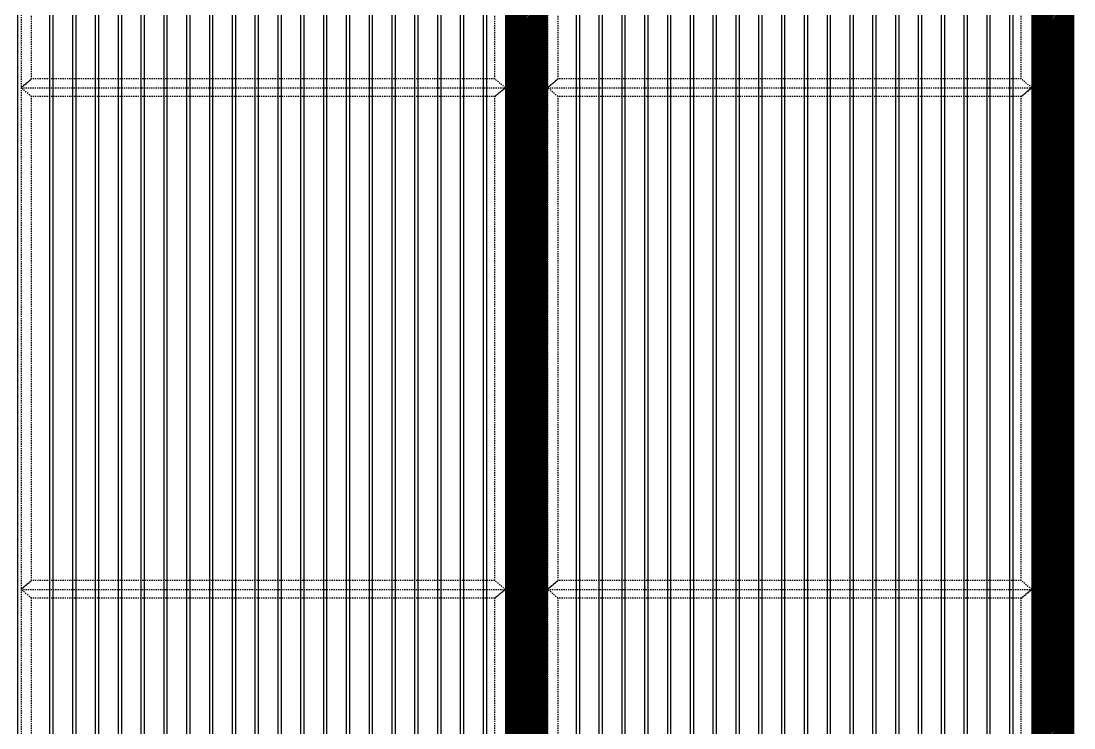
# Model space of a CAD drawing. Header units: millimetres. Extents: x 663313 to 1226001, y 1431724 to 1620898.
# Drawn here: x 957317 to 960317, y 1513990 to 1516005 of the extents above; entities that cross this region are included whole.
import ezdxf

# ---------------------------------------------------------------- set-up
doc = ezdxf.new("R2010")
doc.units = ezdxf.units.MM
doc.set_wipeout_variables(frame=1)
for name, pattern in [('DPA_Grid _ Level 100', [1000, 550, -160, 130, -160]), ('Grid Line', [22.225, 12.7, -3.175, 3.175, -3.175]), ('HIDDEN', [0.375, 0.25, -0.125]), ('TA_HL_001.00000', [6.5, 3.55, -2.95]), ('XKITLINE00', [0]), ('XKITLINE02', [4, 2, -2])]:
    doc.linetypes.add(name, pattern=pattern)
for name, color, linetype, plot in [('000 - 0_HIDE_OBJ_FRAMING_DEF_SUB', 7, 'Continuous', False), ('000_AREA_ASPG_AREA_HATCH_', 7, 'Continuous', False), ('000_AREA_ASPG_AREA_MAIN_COLOR_1', 7, 'Continuous', False)]:
    doc.layers.add(name, color=color, linetype=linetype, plot=plot)
for name, color, linetype in [('000 - CONCRETE_COL_HATCH_', 7, 'Continuous'), ('010 - ASPG_EXTR_MAIN_COLOR_2', 7, 'Continuous'), ('010 - ASPG_EXTR_WIPEOUT_', 7, 'Continuous'), ('010 - ASPG_FRAMING_MAIN_COLOR_1', 7, 'Continuous'), ('010 - ASPG_FRAMING_SUB_COLOR_2', 7, 'Continuous')]:
    doc.layers.add(name, color=color, linetype=linetype)
for name, color, linetype, lineweight in [('A-FLOR-E', 7, 'Continuous', 9), ('Bolt', 7, 'Continuous', 0), ('Part', 7, 'Continuous', 0)]:
    doc.layers.add(name, color=color, linetype=linetype, lineweight=lineweight)

# ---------------------------------------------------------------- blocks, each defined once
blk = doc.blocks.new('W-1-PP18-ST_ENT4_REV00_20260602-153342_ELEVATION_3_EX')
at = {"layer": '000 - 0_HIDE_OBJ_FRAMING_DEF_SUB', "color": 7, "linetype": 'DPA_Grid _ Level 100'}
blk.add_line((-21029.5361, 106450), (7102.1056, 106450), dxfattribs=at)
blk = doc.blocks.new('GM_Louver Grill Vertical Z1 - Z Profile-23736417-ENT 4 ELE-3 sheet')
at = {"layer": '000 - 0_HIDE_OBJ_FRAMING_DEF_SUB', "color": 7}
blk.add_line((-1809423.6, 105340), (-1809423.6, 115350), dxfattribs=at)
blk = doc.blocks.new('8')
at = {"layer": '000 - 0_HIDE_OBJ_FRAMING_DEF_SUB', "color": 7}
for p, q in [((184024.8, 105340), (184024.8, 115350)), ((184124.8, 105340), (184124.8, 115350)), ((185524.8, 115350), (185524.8, 105340)), ((185624.8, 115350), (185624.8, 105340))]:
    blk.add_line(p, q, dxfattribs=at)
for points in [[(184074.8, 115350), (182574.8, 115350), (182574.8, 105340), (184074.8, 105340)], [(184074.8, 115350), (185574.8, 115350), (185574.8, 105340), (184074.8, 105340)], [(187074.8, 115350), (185574.8, 115350), (185574.8, 105340), (187074.8, 105340)]]:
    blk.add_lwpolyline(points, close=True, dxfattribs=at)
for p in [(1992098.5, 0), (1992173.5, 0), (1992248.5, 0), (1992323.5, 0), (1992398.5, 0), (1992473.5, 0), (1992548.5, 0), (1992623.5, 0), (1992698.5, 0), (1992773.5, 0), (1992848.5, 0), (1992923.5, 0), (1992998.5, 0), (1993073.5, 0), (1993148.5, 0), (1993223.5, 0), (1993298.5, 0), (1993373.5, 0), (1993598.5, 0), (1993673.5, 0), (1993748.5, 0), (1993823.5, 0), (1993898.5, 0), (1993973.5, 0), (1994048.5, 0), (1994123.5, 0), (1994198.5, 0), (1994273.5, 0), (1994348.5, 0), (1994423.5, 0), (1994498.5, 0), (1994573.5, 0), (1994648.5, 0), (1994723.5, 0), (1994798.5, 0), (1994873.5, 0)]:
    blk.add_blockref('GM_Louver Grill Vertical Z1 - Z Profile-23736417-ENT 4 ELE-3 sheet', p, dxfattribs=at)
blk = doc.blocks.new('*A3401343')
at = {"layer": 'Part', "color": 7, "linetype": 'XKITLINE02', "lineweight": 0}
for p, q in [((643.197236, 131.130227), (643.197236, 75.930227)), ((643.667235, 131.130227), (643.667235, 75.930227)), ((643.667236, 131.130227), (643.667236, 75.930227)), ((643.727235, 131.130227), (643.727235, 75.930227)), ((643.727236, 131.130227), (643.727236, 75.930227)), ((644.197236, 131.130227), (644.197236, 75.930227)), ((643.197235, 103.530227), (643.197235, 102.820227)), ((644.197235, 103.530227), (644.197235, 102.820227)), ((643.197235, 88.530227), (643.197235, 87.820227)), ((644.197235, 88.530227), (644.197235, 87.820227))]:
    blk.add_line(p, q, dxfattribs=at)
at = {"layer": 'Part', "color": 7, "linetype": 'XKITLINE00', "lineweight": 0}
for p, q in [((643.197235, 117.820227), (643.197235, 103.530227)), ((644.197235, 117.820227), (644.197235, 103.530227)), ((643.197235, 102.820227), (643.197235, 88.530227)), ((644.197235, 102.820227), (644.197235, 88.530227)), ((643.197235, 87.820227), (643.197235, 75.930227)), ((644.197235, 75.930227), (644.197235, 87.820227))]:
    blk.add_line(p, q, dxfattribs=at)
blk = doc.blocks.new('*A3402344')
at = {"layer": 'Part', "color": 7, "linetype": 'XKITLINE02', "lineweight": 0}
for p, q in [((658.547212, 131.130227), (658.547212, 75.930227)), ((659.017211, 131.130227), (659.017211, 75.930227)), ((659.017212, 131.130227), (659.017212, 75.930227)), ((659.077211, 131.130227), (659.077211, 75.930227)), ((659.077212, 131.130227), (659.077212, 75.930227)), ((659.547212, 131.130227), (659.547212, 75.930227)), ((658.547211, 103.530227), (658.547211, 102.820227)), ((659.547211, 103.530227), (659.547211, 102.820227)), ((658.547211, 88.530227), (658.547211, 87.820227)), ((659.547211, 88.530227), (659.547211, 87.820227))]:
    blk.add_line(p, q, dxfattribs=at)
at = {"layer": 'Part', "color": 7, "linetype": 'XKITLINE00', "lineweight": 0}
for p, q in [((658.547211, 117.820227), (658.547211, 103.530227)), ((659.547211, 117.820227), (659.547211, 103.530227)), ((658.547211, 102.820227), (658.547211, 88.530227)), ((659.547211, 102.820227), (659.547211, 88.530227)), ((658.547211, 87.820227), (658.547211, 75.930227)), ((659.547211, 75.930227), (659.547211, 87.820227))]:
    blk.add_line(p, q, dxfattribs=at)
blk = doc.blocks.new('*A3438361')
at = {"layer": 'Bolt'}
for points in [[(643.467, 87.94), (643.467, 87.88), (643.327, 87.88), (643.327, 87.94)], [(644.067, 87.94), (644.067, 87.88), (643.927, 87.88), (643.927, 87.94)], [(643.467, 87.88), (643.467, 87.82), (643.327, 87.82), (643.327, 87.88)], [(644.067, 87.88), (644.067, 87.82), (643.927, 87.82), (643.927, 87.88)]]:
    blk.add_hatch(color=7, dxfattribs=at).paths.add_polyline_path(points, flags=17)
at = {"layer": 'Bolt', "color": 7, "linetype": 'XKITLINE00', "lineweight": 0}
for p, q in [((643.327, 87.88), (643.327, 87.94)), ((643.397, 87.741), (643.397, 88.17)), ((643.467, 87.88), (643.467, 87.94)), ((643.927, 87.88), (643.927, 87.94)), ((643.997, 87.741), (643.997, 88.17)), ((644.067, 87.88), (644.067, 87.94)), ((643.327, 87.82), (643.327, 87.88)), ((643.467, 87.82), (643.467, 87.88)), ((643.927, 87.82), (643.927, 87.88)), ((644.067, 87.82), (644.067, 87.88))]:
    blk.add_line(p, q, dxfattribs=at)
blk = doc.blocks.new('*A3439362')
at = {"layer": 'Part', "color": 7, "linetype": 'XKITLINE00', "lineweight": 0}
for p, q in [((643.197234, 87.820227), (643.197234, 87.880227)), ((644.197234, 87.820227), (643.197234, 87.820227)), ((644.197234, 87.820227), (644.197234, 87.880227)), ((644.197235, 87.820227), (644.197234, 87.820227))]:
    blk.add_line(p, q, dxfattribs=at)
at = {"layer": 'Part', "color": 7, "linetype": 'XKITLINE02', "lineweight": 0}
for p, q in [((643.197234, 87.880227), (643.197235, 87.880227)), ((643.197234, 87.880227), (644.197235, 87.880227)), ((643.197235, 87.880227), (643.197235, 87.820227)), ((644.197234, 87.820227), (644.197235, 87.820227)), ((644.197235, 87.820227), (644.197235, 87.880227))]:
    blk.add_line(p, q, dxfattribs=at)
blk = doc.blocks.new('*A3440363')
at = {"layer": 'Part', "color": 7, "linetype": 'XKITLINE00', "lineweight": 0}
for p, q in [((643.667234, 87.820227), (643.727234, 87.820227)), ((643.667234, 87.520227), (643.667234, 87.820227)), ((643.727235, 87.820227), (643.727234, 87.820227)), ((643.727234, 87.820227), (643.727234, 87.520227)), ((643.727234, 87.520227), (643.667234, 87.520227)), ((643.667235, 86.820227), (643.667234, 87.520227)), ((643.727234, 87.520227), (643.727235, 86.820227)), ((643.727235, 86.820227), (643.667235, 86.820227))]:
    blk.add_line(p, q, dxfattribs=at)
at = {"layer": 'Part', "color": 7, "linetype": 'XKITLINE02', "lineweight": 0}
for p, q in [((643.667235, 86.820227), (643.667235, 87.820227)), ((643.727234, 87.820227), (643.727235, 87.820227)), ((643.727235, 86.820227), (643.727235, 87.820227))]:
    blk.add_line(p, q, dxfattribs=at)
blk = doc.blocks.new('*A3451374')
at = {"layer": 'Part', "color": 7, "linetype": 'XKITLINE00', "lineweight": 0}
for p, q in [((659.017209, 87.820227), (659.077209, 87.820227)), ((659.017209, 87.520227), (659.017209, 87.820227)), ((659.077211, 87.820227), (659.077209, 87.820227)), ((659.077209, 87.820227), (659.077209, 87.520227)), ((659.077209, 87.520227), (659.017209, 87.520227)), ((659.01721, 86.820227), (659.017209, 87.520227)), ((659.077209, 87.520227), (659.07721, 86.820227)), ((659.07721, 86.820227), (659.01721, 86.820227))]:
    blk.add_line(p, q, dxfattribs=at)
at = {"layer": 'Part', "color": 7, "linetype": 'XKITLINE02', "lineweight": 0}
for p, q in [((659.017211, 86.820227), (659.017211, 87.820227)), ((659.077209, 87.820227), (659.077211, 87.820227)), ((659.077211, 86.820227), (659.077211, 87.820227))]:
    blk.add_line(p, q, dxfattribs=at)
blk = doc.blocks.new('*A3452375')
at = {"layer": 'Part', "color": 7, "linetype": 'XKITLINE00', "lineweight": 0}
for p, q in [((658.547209, 87.820227), (658.547209, 87.880227)), ((659.547209, 87.820227), (658.547209, 87.820227)), ((659.547209, 87.820227), (659.547209, 87.880227)), ((659.547211, 87.820227), (659.547209, 87.820227))]:
    blk.add_line(p, q, dxfattribs=at)
at = {"layer": 'Part', "color": 7, "linetype": 'XKITLINE02', "lineweight": 0}
for p, q in [((658.547209, 87.880227), (658.547211, 87.880227)), ((658.547209, 87.880227), (659.547211, 87.880227)), ((658.547211, 87.880227), (658.547211, 87.820227)), ((659.547209, 87.820227), (659.547211, 87.820227)), ((659.547211, 87.880227), (659.547211, 87.820227))]:
    blk.add_line(p, q, dxfattribs=at)
blk = doc.blocks.new('*A3453376')
at = {"layer": 'Bolt'}
for points in [[(658.817, 87.94), (658.817, 87.88), (658.677, 87.88), (658.677, 87.94)], [(659.417, 87.94), (659.417, 87.88), (659.277, 87.88), (659.277, 87.94)], [(658.817, 87.88), (658.817, 87.82), (658.677, 87.82), (658.677, 87.88)], [(659.417, 87.88), (659.417, 87.82), (659.277, 87.82), (659.277, 87.88)]]:
    blk.add_hatch(color=7, dxfattribs=at).paths.add_polyline_path(points, flags=17)
at = {"layer": 'Bolt', "color": 7, "linetype": 'XKITLINE00', "lineweight": 0}
for p, q in [((658.677, 87.88), (658.677, 87.94)), ((658.747, 87.741), (658.747, 88.17)), ((658.817, 87.88), (658.817, 87.94)), ((659.277, 87.88), (659.277, 87.94)), ((659.347, 87.741), (659.347, 88.17)), ((659.417, 87.88), (659.417, 87.94)), ((658.677, 87.82), (658.677, 87.88)), ((658.817, 87.82), (658.817, 87.88)), ((659.277, 87.82), (659.277, 87.88)), ((659.417, 87.82), (659.417, 87.88))]:
    blk.add_line(p, q, dxfattribs=at)
blk = doc.blocks.new('*A3513435')
at = {"layer": 'Part', "color": 7, "linetype": 'XKITLINE00', "lineweight": 0}
for p, q in [((643.667234, 102.820227), (643.727234, 102.820227)), ((643.667234, 102.520227), (643.667234, 102.820227)), ((643.727235, 102.820227), (643.727234, 102.820227)), ((643.727234, 102.820227), (643.727234, 102.520227)), ((643.727234, 102.520227), (643.667234, 102.520227)), ((643.667235, 101.820227), (643.667234, 102.520227)), ((643.727234, 102.520227), (643.727235, 101.820227)), ((643.727235, 101.820227), (643.667235, 101.820227))]:
    blk.add_line(p, q, dxfattribs=at)
at = {"layer": 'Part', "color": 7, "linetype": 'XKITLINE02', "lineweight": 0}
for p, q in [((643.667235, 101.820227), (643.667235, 102.820227)), ((643.727234, 102.820227), (643.727235, 102.820227)), ((643.727235, 101.820227), (643.727235, 102.820227))]:
    blk.add_line(p, q, dxfattribs=at)
blk = doc.blocks.new('*A3514436')
at = {"layer": 'Part', "color": 7, "linetype": 'XKITLINE00', "lineweight": 0}
for p, q in [((643.197234, 102.820227), (643.197234, 102.880227)), ((644.197234, 102.820227), (643.197234, 102.820227)), ((644.197234, 102.820227), (644.197234, 102.880227)), ((644.197235, 102.820227), (644.197234, 102.820227))]:
    blk.add_line(p, q, dxfattribs=at)
at = {"layer": 'Part', "color": 7, "linetype": 'XKITLINE02', "lineweight": 0}
for p, q in [((643.197234, 102.880227), (643.197235, 102.880227)), ((643.197234, 102.880227), (644.197235, 102.880227)), ((643.197235, 102.880227), (643.197235, 102.820227)), ((644.197234, 102.820227), (644.197235, 102.820227)), ((644.197235, 102.820227), (644.197235, 102.880227))]:
    blk.add_line(p, q, dxfattribs=at)
blk = doc.blocks.new('*A3515437')
at = {"layer": 'Bolt'}
for points in [[(643.467, 102.94), (643.467, 102.88), (643.327, 102.88), (643.327, 102.94)], [(644.067, 102.94), (644.067, 102.88), (643.927, 102.88), (643.927, 102.94)], [(643.467, 102.88), (643.467, 102.82), (643.327, 102.82), (643.327, 102.88)], [(644.067, 102.88), (644.067, 102.82), (643.927, 102.82), (643.927, 102.88)]]:
    blk.add_hatch(color=7, dxfattribs=at).paths.add_polyline_path(points, flags=17)
at = {"layer": 'Bolt', "color": 7, "linetype": 'XKITLINE00', "lineweight": 0}
for p, q in [((643.327, 102.88), (643.327, 102.94)), ((643.397, 102.741), (643.397, 103.17)), ((643.467, 102.88), (643.467, 102.94)), ((643.927, 102.88), (643.927, 102.94)), ((643.997, 102.741), (643.997, 103.17)), ((644.067, 102.88), (644.067, 102.94)), ((643.327, 102.82), (643.327, 102.88)), ((643.467, 102.82), (643.467, 102.88)), ((643.927, 102.82), (643.927, 102.88)), ((644.067, 102.82), (644.067, 102.88))]:
    blk.add_line(p, q, dxfattribs=at)
blk = doc.blocks.new('*A3516438')
at = {"layer": 'Part', "color": 7, "linetype": 'XKITLINE00', "lineweight": 0}
for p, q in [((659.017209, 102.820227), (659.077209, 102.820227)), ((659.017209, 102.520227), (659.017209, 102.820227)), ((659.077211, 102.820227), (659.077209, 102.820227)), ((659.077209, 102.820227), (659.077209, 102.520227)), ((659.077209, 102.520227), (659.017209, 102.520227)), ((659.01721, 101.820227), (659.017209, 102.520227)), ((659.077209, 102.520227), (659.07721, 101.820227)), ((659.07721, 101.820227), (659.01721, 101.820227))]:
    blk.add_line(p, q, dxfattribs=at)
at = {"layer": 'Part', "color": 7, "linetype": 'XKITLINE02', "lineweight": 0}
for p, q in [((659.017211, 101.820227), (659.017211, 102.820227)), ((659.077209, 102.820227), (659.077211, 102.820227)), ((659.077211, 101.820227), (659.077211, 102.820227))]:
    blk.add_line(p, q, dxfattribs=at)
blk = doc.blocks.new('*A3517439')
at = {"layer": 'Part', "color": 7, "linetype": 'XKITLINE00', "lineweight": 0}
for p, q in [((658.547209, 102.820227), (658.547209, 102.880227)), ((659.547209, 102.820227), (658.547209, 102.820227)), ((659.547209, 102.820227), (659.547209, 102.880227)), ((659.547211, 102.820227), (659.547209, 102.820227))]:
    blk.add_line(p, q, dxfattribs=at)
at = {"layer": 'Part', "color": 7, "linetype": 'XKITLINE02', "lineweight": 0}
for p, q in [((658.547209, 102.880227), (658.547211, 102.880227)), ((658.547209, 102.880227), (659.547211, 102.880227)), ((658.547211, 102.880227), (658.547211, 102.820227)), ((659.547209, 102.820227), (659.547211, 102.820227)), ((659.547211, 102.880227), (659.547211, 102.820227))]:
    blk.add_line(p, q, dxfattribs=at)
blk = doc.blocks.new('*A3518440')
at = {"layer": 'Bolt'}
for points in [[(658.817, 102.94), (658.817, 102.88), (658.677, 102.88), (658.677, 102.94)], [(659.417, 102.94), (659.417, 102.88), (659.277, 102.88), (659.277, 102.94)], [(658.817, 102.88), (658.817, 102.82), (658.677, 102.82), (658.677, 102.88)], [(659.417, 102.88), (659.417, 102.82), (659.277, 102.82), (659.277, 102.88)]]:
    blk.add_hatch(color=7, dxfattribs=at).paths.add_polyline_path(points, flags=17)
at = {"layer": 'Bolt', "color": 7, "linetype": 'XKITLINE00', "lineweight": 0}
for p, q in [((658.677, 102.88), (658.677, 102.94)), ((658.747, 102.741), (658.747, 103.17)), ((658.817, 102.88), (658.817, 102.94)), ((659.277, 102.88), (659.277, 102.94)), ((659.347, 102.741), (659.347, 103.17)), ((659.417, 102.88), (659.417, 102.94)), ((658.677, 102.82), (658.677, 102.88)), ((658.817, 102.82), (658.817, 102.88)), ((659.277, 102.82), (659.277, 102.88)), ((659.417, 102.82), (659.417, 102.88))]:
    blk.add_line(p, q, dxfattribs=at)
blk = doc.blocks.new('*A3562473')
at = {"layer": 'Part', "color": 7, "linetype": 'XKITLINE02', "lineweight": 0}
for p, q in [((668.547237, 131.130227), (668.547237, 84.030227)), ((669.017236, 131.130227), (669.017236, 84.030227)), ((669.017237, 131.130227), (669.017237, 84.030227)), ((669.077236, 131.130227), (669.077236, 84.030227)), ((669.077237, 131.130227), (669.077237, 84.030227)), ((669.547237, 131.130227), (669.547237, 84.030227)), ((668.547236, 103.530227), (668.547236, 102.820227)), ((669.547236, 103.530227), (669.547236, 102.820227)), ((668.547236, 88.530227), (668.547236, 87.820227)), ((669.547236, 88.530227), (669.547236, 87.820227)), ((669.547236, 84.030227), (669.547237, 84.030227)), ((669.547237, 84.030227), (669.547236, 84.030227))]:
    blk.add_line(p, q, dxfattribs=at)
at = {"layer": 'Part', "color": 7, "linetype": 'XKITLINE00', "lineweight": 0}
for p, q in [((668.547236, 117.820227), (668.547236, 103.530227)), ((669.547236, 117.820227), (669.547236, 103.530227)), ((668.547236, 102.820227), (668.547236, 88.530227)), ((669.547236, 102.820227), (669.547236, 88.530227)), ((668.547236, 87.820227), (668.547236, 84.030227)), ((669.547236, 84.030227), (669.547236, 87.820227)), ((668.547236, 84.030227), (669.547236, 84.030227))]:
    blk.add_line(p, q, dxfattribs=at)
blk = doc.blocks.new('*A3609476')
at = {"layer": 'Bolt', "color": 7, "linetype": 'XKITLINE02', "lineweight": 0}
for p, q in [((669.077237, 84.300227), (669.017237, 84.300227)), ((669.127237, 84.400227), (669.077237, 84.400227)), ((669.206437, 84.230227), (668.777237, 84.230227)), ((669.077237, 84.160227), (669.017237, 84.160227)), ((669.127237, 84.060227), (669.077237, 84.060227))]:
    blk.add_line(p, q, dxfattribs=at)
blk = doc.blocks.new('*A3611478')
at = {"layer": 'Part', "color": 7, "linetype": 'XKITLINE02', "lineweight": 0}
for p, q in [((669.127237, 84.530227), (669.077236, 84.530227)), ((669.077236, 84.530227), (669.077236, 84.030227)), ((669.127236, 84.030227), (669.127236, 84.530227)), ((669.077236, 83.930227), (669.677237, 83.930227)), ((669.677237, 83.930227), (669.677237, 83.980227))]:
    blk.add_line(p, q, dxfattribs=at)
at = {"layer": 'Part', "color": 7, "linetype": 'XKITLINE00', "lineweight": 0}
for p, q in [((669.077236, 84.030227), (669.077236, 83.930227)), ((669.127236, 84.030227), (669.127236, 83.980227)), ((669.677236, 83.980227), (669.127236, 83.980227)), ((669.677236, 83.930227), (669.677236, 83.980227))]:
    blk.add_line(p, q, dxfattribs=at)
blk = doc.blocks.new('*A3613480')
at = {"layer": 'Part', "color": 7, "linetype": 'XKITLINE00', "lineweight": 0}
for p, q in [((669.017234, 87.820227), (669.077234, 87.820227)), ((669.017234, 87.520227), (669.017234, 87.820227)), ((669.077236, 87.820227), (669.077234, 87.820227)), ((669.077234, 87.820227), (669.077234, 87.520227)), ((669.077234, 87.520227), (669.017234, 87.520227)), ((669.017236, 86.820227), (669.017234, 87.520227)), ((669.077234, 87.520227), (669.077236, 86.820227)), ((669.077236, 86.820227), (669.017236, 86.820227))]:
    blk.add_line(p, q, dxfattribs=at)
at = {"layer": 'Part', "color": 7, "linetype": 'XKITLINE02', "lineweight": 0}
for p, q in [((669.017236, 86.820227), (669.017236, 87.820227)), ((669.077234, 87.820227), (669.077236, 87.820227)), ((669.077236, 86.820227), (669.077236, 87.820227))]:
    blk.add_line(p, q, dxfattribs=at)
blk = doc.blocks.new('*A3614481')
at = {"layer": 'Part', "color": 7, "linetype": 'XKITLINE00', "lineweight": 0}
for p, q in [((668.547234, 87.820227), (668.547234, 87.880227)), ((669.547234, 87.820227), (668.547234, 87.820227)), ((669.547234, 87.820227), (669.547234, 87.880227)), ((669.547236, 87.820227), (669.547234, 87.820227))]:
    blk.add_line(p, q, dxfattribs=at)
at = {"layer": 'Part', "color": 7, "linetype": 'XKITLINE02', "lineweight": 0}
for p, q in [((668.547234, 87.880227), (668.547236, 87.880227)), ((668.547234, 87.880227), (669.547236, 87.880227)), ((668.547236, 87.880227), (668.547236, 87.820227)), ((669.547234, 87.820227), (669.547236, 87.820227)), ((669.547236, 87.820227), (669.547236, 87.880227))]:
    blk.add_line(p, q, dxfattribs=at)
blk = doc.blocks.new('*A3615482')
at = {"layer": 'Bolt'}
for points in [[(668.817, 87.94), (668.817, 87.88), (668.677, 87.88), (668.677, 87.94)], [(669.417, 87.94), (669.417, 87.88), (669.277, 87.88), (669.277, 87.94)], [(668.817, 87.88), (668.817, 87.82), (668.677, 87.82), (668.677, 87.88)], [(669.417, 87.88), (669.417, 87.82), (669.277, 87.82), (669.277, 87.88)]]:
    blk.add_hatch(color=7, dxfattribs=at).paths.add_polyline_path(points, flags=17)
at = {"layer": 'Bolt', "color": 7, "linetype": 'XKITLINE00', "lineweight": 0}
for p, q in [((668.677, 87.88), (668.677, 87.94)), ((668.747, 87.741), (668.747, 88.17)), ((668.817, 87.88), (668.817, 87.94)), ((669.277, 87.88), (669.277, 87.94)), ((669.347, 87.741), (669.347, 88.17)), ((669.417, 87.88), (669.417, 87.94)), ((668.677, 87.82), (668.677, 87.88)), ((668.817, 87.82), (668.817, 87.88)), ((669.277, 87.82), (669.277, 87.88)), ((669.417, 87.82), (669.417, 87.88))]:
    blk.add_line(p, q, dxfattribs=at)
blk = doc.blocks.new('*A3649491')
at = {"layer": 'Part', "color": 7, "linetype": 'XKITLINE00', "lineweight": 0}
for p, q in [((669.017234, 102.820227), (669.077234, 102.820227)), ((669.017234, 102.520227), (669.017234, 102.820227)), ((669.077236, 102.820227), (669.077234, 102.820227)), ((669.077234, 102.820227), (669.077234, 102.520227)), ((669.077234, 102.520227), (669.017234, 102.520227)), ((669.017236, 101.820227), (669.017234, 102.520227)), ((669.077234, 102.520227), (669.077236, 101.820227)), ((669.077236, 101.820227), (669.017236, 101.820227))]:
    blk.add_line(p, q, dxfattribs=at)
at = {"layer": 'Part', "color": 7, "linetype": 'XKITLINE02', "lineweight": 0}
for p, q in [((669.017236, 101.820227), (669.017236, 102.820227)), ((669.077234, 102.820227), (669.077236, 102.820227)), ((669.077236, 101.820227), (669.077236, 102.820227))]:
    blk.add_line(p, q, dxfattribs=at)
blk = doc.blocks.new('*A3650492')
at = {"layer": 'Part', "color": 7, "linetype": 'XKITLINE00', "lineweight": 0}
for p, q in [((668.547234, 102.820227), (668.547234, 102.880227)), ((669.547234, 102.820227), (668.547234, 102.820227)), ((669.547234, 102.820227), (669.547234, 102.880227)), ((669.547236, 102.820227), (669.547234, 102.820227))]:
    blk.add_line(p, q, dxfattribs=at)
at = {"layer": 'Part', "color": 7, "linetype": 'XKITLINE02', "lineweight": 0}
for p, q in [((668.547234, 102.880227), (668.547236, 102.880227)), ((668.547234, 102.880227), (669.547236, 102.880227)), ((668.547236, 102.880227), (668.547236, 102.820227)), ((669.547234, 102.820227), (669.547236, 102.820227)), ((669.547236, 102.820227), (669.547236, 102.880227))]:
    blk.add_line(p, q, dxfattribs=at)
blk = doc.blocks.new('*A3651493')
at = {"layer": 'Bolt'}
for points in [[(668.817, 102.94), (668.817, 102.88), (668.677, 102.88), (668.677, 102.94)], [(669.417, 102.94), (669.417, 102.88), (669.277, 102.88), (669.277, 102.94)], [(668.817, 102.88), (668.817, 102.82), (668.677, 102.82), (668.677, 102.88)], [(669.417, 102.88), (669.417, 102.82), (669.277, 102.82), (669.277, 102.88)]]:
    blk.add_hatch(color=7, dxfattribs=at).paths.add_polyline_path(points, flags=17)
at = {"layer": 'Bolt', "color": 7, "linetype": 'XKITLINE00', "lineweight": 0}
for p, q in [((668.677, 102.88), (668.677, 102.94)), ((668.747, 102.741), (668.747, 103.17)), ((668.817, 102.88), (668.817, 102.94)), ((669.277, 102.88), (669.277, 102.94)), ((669.347, 102.741), (669.347, 103.17)), ((669.417, 102.88), (669.417, 102.94)), ((668.677, 102.82), (668.677, 102.88)), ((668.817, 102.82), (668.817, 102.88)), ((669.277, 102.82), (669.277, 102.88)), ((669.417, 102.82), (669.417, 102.88))]:
    blk.add_line(p, q, dxfattribs=at)
blk = doc.blocks.new('W-1-PP18-ST_ENT4_REV00_20260602-153434_ELEVATION_3_ST')
at = {"layer": '000 - 0_HIDE_OBJ_FRAMING_DEF_SUB', "color": 7, "linetype": 'Grid Line'}
blk.add_line((-8050, 104112.3283), (-8050, 116083.3784), dxfattribs=at)
at = {"layer": '000 - 0_HIDE_OBJ_FRAMING_DEF_SUB', "color": 7, "linetype": 'HIDDEN', "ltscale": 10}
for p, q in [((-10360, 108281), (-8275, 108281)), ((-7824.9973, 108281), (-4930, 108281)), ((-10360, 106781), (-8275, 106781)), ((-7824.9973, 106781), (-4930, 106781))]:
    blk.add_line(p, q, dxfattribs=at)
at = {"layer": 'A-FLOR-E', "color": 7, "linetype": 'HIDDEN', "ltscale": 20}
blk.add_lwpolyline([(-8250, 105340), (-8250, 114650), (-7850, 114650), (-7850, 105340)], dxfattribs=at)
at = {"layer": 'Part', "color": 7, "linetype": 'XKITLINE00', "lineweight": 0}
for points in [[(-10360, 108340), (-8275, 108340), (-8275, 108275), (-10360, 108275)], [(-7824.9973, 108340), (-4930, 108340), (-4930, 108275), (-7824.9973, 108275)], [(-10360, 106840), (-8275, 106840), (-8275, 106775), (-10360, 106775)], [(-7824.9973, 106840), (-4930, 106840), (-4930, 106775), (-7824.9973, 106775)]]:
    blk.add_lwpolyline(points, close=True, dxfattribs=at)
at = {"color": 7}
blk.add_blockref('8', (-193019.8217, 10), dxfattribs=at)
at = {"color": 7, "lineweight": 0, "xscale": 100, "yscale": 100, "zscale": 100}
for name in ['*A3401343', '*A3402344', '*A3562473', '*A3515437', '*A3518440', '*A3651493', '*A3514436', '*A3517439', '*A3650492', '*A3513435', '*A3516438', '*A3649491', '*A3438361', '*A3453376', '*A3615482', '*A3439362', '*A3452375', '*A3614481', '*A3440363', '*A3451374', '*A3613480', '*A3609476', '*A3611478']:
    blk.add_blockref(name, (-74454.7184, 97986.9773), dxfattribs=at)
blk = doc.blocks.new('W-1-PP18-ST_ENT4_REV00_20260602-155515_ELEVATION_3_PRECAST')
at = {"layer": '000 - CONCRETE_COL_HATCH_'}
h = blk.add_hatch(dxfattribs=at)
h.set_pattern_fill('ANSI31')
h.set_pattern_definition([(45, (0, 0), (-1122.532, 1122.532), [])])
edge = h.paths.add_edge_path()
edge.add_line((-1445, 105360), (-1445, 115360))
edge.add_line((-1445, 115360), (-4425, 115360))
edge.add_line((-4425, 115360), (-4425, 105340))
edge.add_line((-4425, 105340), (-13505, 105340))
edge.add_line((-13505, 105340), (-13505, 102340))
edge.add_line((-13505, 102340), (-1445, 102340))
edge.add_line((-1445, 102340), (-1445, 105340))
h = blk.add_hatch(dxfattribs=at)
h.set_pattern_fill('AR-CONC', scale=0.05)
h.set_pattern_definition([(50, (0, 0), (4554.62, -398.48), [476.25, -5238.75]), (355, (0, 0), (-881.09, 4776.42), [381, -4191.01]), (100.4514, (379.6, -33), (3673.53, 4377.94), [404.75, -4452.26]), (46.184, (5e-14, 1270), (6776.98, -1051.06), [714.38, -7858.13]), (96.6356, (565, 1182.4), (5935.1, 6185.65), [607.13, -6678.4]), (351.184, (5e-14, 1270), (5935.1, 6185.65), [571.5, -6286.5]), (21, (635, 952.5), (3790.36, -2556.63), [476.25, -5238.75]), (326, (635, 952.5), (1545.05, 4604.7), [381, -4191]), (71.4514, (951, 739.4), (5335.41, 2048.07), [404.75, -4452.25]), (37.5, (0, 0), (77.215, 2113.876), [0, -4140.2, 0, -4254.5, 0, -4206.875]), (7.5, (0, 0), (1670.49, 2504.514), [0, -2425.7, 0, -4044.95, 0, -1603.375]), (327.5, (-1416, 5e-14), (3389.765, -143.219), [0, -1587.5, 0, -4953, 0, -6572.25]), (317.5, (-2051, 8e-14), (3703.23, 635.66), [0, -2063.75, 0, -3289.3, 0, -4667.25])])
edge = h.paths.add_edge_path()
edge.add_line((-1445, 105360), (-1445, 115360))
edge.add_line((-1445, 115360), (-4425, 115360))
edge.add_line((-4425, 115360), (-4425, 105340))
edge.add_line((-4425, 105340), (-13505, 105340))
edge.add_line((-13505, 105340), (-13505, 102340))
edge.add_line((-13505, 102340), (-1445, 102340))
edge.add_line((-1445, 102340), (-1445, 105340))
blk = doc.blocks.new('*U4742')
at = {"color": 7}
blk.add_wipeout([(50, 0), (1450, 0), (1450, 10010), (50, 10010)], dxfattribs=at).dxf.layer = '010 - ASPG_EXTR_WIPEOUT_'
at = {"layer": '010 - ASPG_EXTR_MAIN_COLOR_2', "color": 7}
for points in [[(141.5, 0), (151.7, 0), (151.7, 10010), (141.5, 10010)], [(206.5, 0), (216.7, 0), (216.7, 10010), (206.5, 10010)], [(271.5, 0), (281.7, 0), (281.7, 10010), (271.5, 10010)], [(336.5, 0), (346.7, 0), (346.7, 10010), (336.5, 10010)], [(401.5, 0), (411.7, 0), (411.7, 10010), (401.5, 10010)], [(466.5, 0), (476.7, 0), (476.7, 10010), (466.5, 10010)], [(531.5, 0), (541.7, 0), (541.7, 10010), (531.5, 10010)], [(596.5, 0), (606.7, 0), (606.7, 10010), (596.5, 10010)], [(661.5, 0), (671.7, 0), (671.7, 10010), (661.5, 10010)], [(726.5, 0), (736.7, 0), (736.7, 10010), (726.5, 10010)], [(791.5, 0), (801.7, 0), (801.7, 10010), (791.5, 10010)], [(856.5, 0), (866.7, 0), (866.7, 10010), (856.5, 10010)], [(921.5, 0), (931.7, 0), (931.7, 10010), (921.5, 10010)], [(986.5, 0), (996.7, 0), (996.7, 10010), (986.5, 10010)], [(1051.5, 0), (1061.7, 0), (1061.7, 10010), (1051.5, 10010)], [(1116.5, 0), (1126.7, 0), (1126.7, 10010), (1116.5, 10010)], [(1181.5, 0), (1191.7, 0), (1191.7, 10010), (1181.5, 10010)], [(1246.5, 0), (1256.7, 0), (1256.7, 10010), (1246.5, 10010)], [(1311.5, 0), (1321.7, 0), (1321.7, 10010), (1311.5, 10010)], [(1376.5, 0), (1386.7, 0), (1386.7, 10010), (1376.5, 10010)]]:
    blk.add_lwpolyline(points, close=True, dxfattribs=at)
at = {"layer": '010 - ASPG_FRAMING_SUB_COLOR_2', "color": 7}
blk.add_lwpolyline([(50, 0), (1450, 0), (1450, 10010), (50, 10010)], close=True, dxfattribs=at)
at = {"color": 7}
blk.add_wipeout([(1450, 0), (1550, 0), (1550, 10010), (1450, 10010)], dxfattribs=at).dxf.layer = '010 - ASPG_EXTR_WIPEOUT_'
at = {"layer": '010 - ASPG_EXTR_MAIN_COLOR_2', "color": 7}
blk.add_lwpolyline([(1441.5, 0), (1451.7, 0), (1451.7, 10010), (1441.5, 10010)], close=True, dxfattribs=at)
at = {"layer": '010 - ASPG_FRAMING_MAIN_COLOR_1', "color": 7}
for points in [[(1450, 0), (1460, 0), (1460, 10010), (1450, 10010)], [(1540, 0), (1550, 0), (1550, 10010), (1540, 10010)]]:
    blk.add_lwpolyline(points, close=True, dxfattribs=at)
at = {"layer": '010 - ASPG_FRAMING_SUB_COLOR_2', "color": 7}
blk.add_lwpolyline([(1450, 0), (1550, 0), (1550, 10010), (1450, 10010)], close=True, dxfattribs=at)
blk = doc.blocks.new('*U4743')
at = {"color": 7}
blk.add_wipeout([(50, 0), (1450, 0), (1450, 10010), (50, 10010)], dxfattribs=at).dxf.layer = '010 - ASPG_EXTR_WIPEOUT_'
at = {"layer": '010 - ASPG_EXTR_MAIN_COLOR_2', "color": 7}
for points in [[(141.5, 0), (151.7, 0), (151.7, 10010), (141.5, 10010)], [(206.5, 0), (216.7, 0), (216.7, 10010), (206.5, 10010)], [(271.5, 0), (281.7, 0), (281.7, 10010), (271.5, 10010)], [(336.5, 0), (346.7, 0), (346.7, 10010), (336.5, 10010)], [(401.5, 0), (411.7, 0), (411.7, 10010), (401.5, 10010)], [(466.5, 0), (476.7, 0), (476.7, 10010), (466.5, 10010)], [(531.5, 0), (541.7, 0), (541.7, 10010), (531.5, 10010)], [(596.5, 0), (606.7, 0), (606.7, 10010), (596.5, 10010)], [(661.5, 0), (671.7, 0), (671.7, 10010), (661.5, 10010)], [(726.5, 0), (736.7, 0), (736.7, 10010), (726.5, 10010)], [(791.5, 0), (801.7, 0), (801.7, 10010), (791.5, 10010)], [(856.5, 0), (866.7, 0), (866.7, 10010), (856.5, 10010)], [(921.5, 0), (931.7, 0), (931.7, 10010), (921.5, 10010)], [(986.5, 0), (996.7, 0), (996.7, 10010), (986.5, 10010)], [(1051.5, 0), (1061.7, 0), (1061.7, 10010), (1051.5, 10010)], [(1116.5, 0), (1126.7, 0), (1126.7, 10010), (1116.5, 10010)], [(1181.5, 0), (1191.7, 0), (1191.7, 10010), (1181.5, 10010)], [(1246.5, 0), (1256.7, 0), (1256.7, 10010), (1246.5, 10010)], [(1311.5, 0), (1321.7, 0), (1321.7, 10010), (1311.5, 10010)], [(1376.5, 0), (1386.7, 0), (1386.7, 10010), (1376.5, 10010)]]:
    blk.add_lwpolyline(points, close=True, dxfattribs=at)
at = {"layer": '010 - ASPG_FRAMING_SUB_COLOR_2', "color": 7}
blk.add_lwpolyline([(50, 0), (1450, 0), (1450, 10010), (50, 10010)], close=True, dxfattribs=at)
at = {"color": 7}
for points in [[(-50, 0), (50, 0), (50, 10010), (-50, 10010)], [(1450, 0), (1550, 0), (1550, 10010), (1450, 10010)]]:
    blk.add_wipeout(points, dxfattribs=at).dxf.layer = '010 - ASPG_EXTR_WIPEOUT_'
at = {"layer": '010 - ASPG_EXTR_MAIN_COLOR_2', "color": 7}
blk.add_lwpolyline([(1441.5, 0), (1451.7, 0), (1451.7, 10010), (1441.5, 10010)], close=True, dxfattribs=at)
at = {"layer": '010 - ASPG_FRAMING_MAIN_COLOR_1', "color": 7}
for points in [[(-50, 0), (-40, 0), (-40, 10010), (-50, 10010)], [(40, 0), (50, 0), (50, 10010), (40, 10010)], [(1450, 0), (1460, 0), (1460, 10010), (1450, 10010)], [(1540, 0), (1550, 0), (1550, 10010), (1540, 10010)]]:
    blk.add_lwpolyline(points, close=True, dxfattribs=at)
at = {"layer": '010 - ASPG_FRAMING_SUB_COLOR_2', "color": 7}
for points in [[(-50, 0), (50, 0), (50, 10010), (-50, 10010)], [(1450, 0), (1550, 0), (1550, 10010), (1450, 10010)]]:
    blk.add_lwpolyline(points, close=True, dxfattribs=at)
blk = doc.blocks.new('*U4802')
at = {"layer": '010 - ASPG_FRAMING_MAIN_COLOR_1', "color": 7, "linetype": 'ByBlock'}
for points in [[(1430, 1380), (0, 1380), (25, 1350), (1405, 1350)], [(1430, 0), (1430, 1380), (1405, 1350), (1405, 30), (1430, 0)], [(0, 0), (0, 1380), (25, 1350), (25, 30), (0, 0)], [(25, 30), (1405, 30), (1430, 0), (0, 0), (25, 30)]]:
    blk.add_lwpolyline(points, close=True, dxfattribs=at)
blk = doc.blocks.new('*U5420')
at = {"layer": '000_AREA_ASPG_AREA_HATCH_', "transparency": 33554539}
h = blk.add_hatch(dxfattribs=at)
h.set_pattern_fill('ANSI31')
h.set_pattern_definition([(45, (-24.4354, 9984.1105), (-2.245064, 2.245064), [])])
h.paths.add_polyline_path([(-60, 0), (60, 0), (60, 10010), (-60, 10010)])
at = {"layer": '000_AREA_ASPG_AREA_MAIN_COLOR_1', "color": 7}
blk.add_lwpolyline([(-60, 0), (60, 0), (60, 10010), (-60, 10010)], close=True, dxfattribs=at)

msp = doc.modelspace()

# ---------------------------------------------------------------- block references
at = {"color": 7}
msp.add_blockref('W-1-PP18-ST_ENT4_REV00_20260602-155515_ELEVATION_3_PRECAST', (967692.4165, 1407605.0011), dxfattribs=at)

# ---------------------------------------------------------------- next in the draw order: block references
msp.add_blockref('W-1-PP18-ST_ENT4_REV00_20260602-153434_ELEVATION_3_ST', (967692.4165, 1407605.0011), dxfattribs=at)

# ---------------------------------------------------------------- next in the draw order: block references
msp.add_blockref('W-1-PP18-ST_ENT4_REV00_20260602-153342_ELEVATION_3_EX', (967692.4165, 1407605.0011), dxfattribs=at)

# ---------------------------------------------------------------- next in the draw order: block references
msp.add_blockref('*U4742', (957257.4138, 1512955.0011), dxfattribs=at)

# ---------------------------------------------------------------- next in the draw order: block references
msp.add_blockref('*U4743', (958757.4138, 1512955.0011), dxfattribs=at)

# ---------------------------------------------------------------- next in the draw order: block references
for name, p in [('*U5420', (958757.4138, 1512955.0011)), ('*U4743', (960257.4138, 1512955.0011))]:
    msp.add_blockref(name, p, dxfattribs=at)
at = {"color": 7, "linetype": 'TA_HL_001.00000', "yscale": -1, "rotation": 90}
for p in [(957317.4138, 1515815.0011), (957317.4138, 1514385.0011), (957317.4138, 1512955.0011)]:
    msp.add_blockref('*U4802', p, dxfattribs=at)

# ---------------------------------------------------------------- next in the draw order: block references
at = {"color": 7}
msp.add_blockref('*U5420', (960257.4138, 1512955.0011), dxfattribs=at)
at = {"color": 7, "linetype": 'TA_HL_001.00000', "yscale": -1, "rotation": 90}
for p in [(958817.4138, 1515815.0011), (958817.4138, 1514385.0011), (958817.4138, 1512955.0011)]:
    msp.add_blockref('*U4802', p, dxfattribs=at)

doc.saveas('drawing.dxf')
